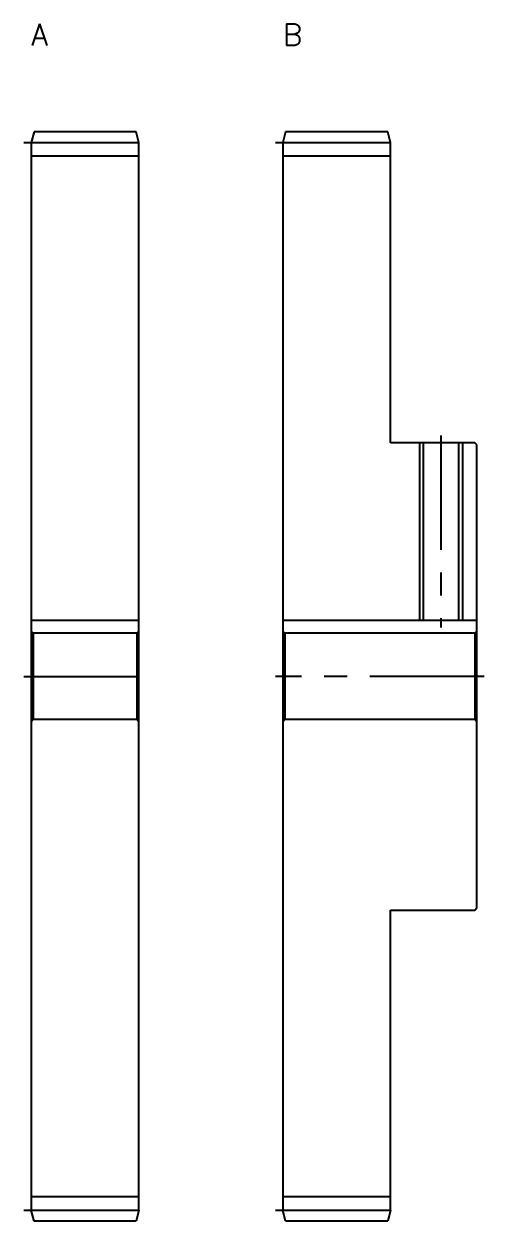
# Model space of a CAD drawing. Extents: x -1 to 234, y -13 to 176.
# Drawn here: x 170.5 to 234.5, y 10 to 176.5 of the extents above; entities that cross this region are included whole.
import ezdxf

# ---------------------------------------------------------------- set-up
doc = ezdxf.new("R2010")
doc.units = 0
doc.header["$LTSCALE"] = 0.5
doc.linetypes.add('CENTER', pattern=[50.8, 31.75, -6.35, 6.35, -6.35])
for name, color, linetype in [('MSM_CENTER', 1, 'CENTER'), ('MSM_CONTINUOUS', 7, 'CONTINUOUS'), ('MSM_NARROW', 5, 'CONTINUOUS'), ('MSM_PART_NUMBER', 7, 'CONTINUOUS')]:
    doc.layers.add(name, color=color, linetype=linetype)
doc.styles.get("Standard").update_dxf_attribs({"font": 'txt.shx', "height": 1, "bigfont": 'bigfont.shx'})

# ---------------------------------------------------------------- blocks, each defined once
blk = doc.blocks.new('*U5')
at = {"layer": 'MSM_PART_NUMBER'}
blk.add_text('B', height=3, dxfattribs=at).set_placement((206.5, 173.5))
blk = doc.blocks.new('*U6')
at = {"layer": 'MSM_PART_NUMBER'}
blk.add_text('A', height=3, dxfattribs=at).set_placement((171.5, 173.5))

msp = doc.modelspace()

# ---------------------------------------------------------------- linework, layer by layer
at = {"layer": 'MSM_CENTER'}
for p, q in [((170.5, 160), (187.5, 160)), ((205.5, 160), (222.5, 160)), ((228.5, 119.25), (228.5, 92.55)), ((170.5, 85.75), (187.5, 85.75)), ((234.5, 85.75), (205.5, 85.75)), ((170.5, 11.5), (187.5, 11.5)), ((205.5, 11.5), (222.5, 11.5))]:
    msp.add_line(p, q, dxfattribs=at)
at = {"layer": 'MSM_CONTINUOUS'}
for p, q in [((171.9, 161.5), (171.5, 160)), ((171.5, 160), (171.5, 11.5)), ((186.1, 161.5), (171.9, 161.5)), ((186.5, 160), (186.1, 161.5)), ((186.5, 11.5), (186.5, 160)), ((206.9, 161.5), (206.5, 160)), ((206.5, 160), (206.5, 11.5)), ((221.1, 161.5), (206.9, 161.5)), ((221.5, 160), (221.1, 161.5)), ((221.5, 118.25), (221.5, 160)), ((186.5, 158.12), (171.5, 158.12)), ((221.5, 158.12), (206.5, 158.12)), ((233.2, 118.25), (221.5, 118.25)), ((226.04, 118.25), (226.04, 93.55)), ((230.96, 118.25), (230.96, 93.55)), ((233.5, 117.95), (233.2, 118.25)), ((233.5, 53.55), (233.5, 117.95)), ((186.5, 93.55), (171.5, 93.55)), ((233.5, 93.55), (206.5, 93.55)), ((171.8, 91.75), (171.5, 92.05)), ((186.2, 91.75), (171.8, 91.75)), ((171.8, 91.75), (171.8, 79.75)), ((186.5, 92.05), (186.2, 91.75)), ((186.2, 91.75), (186.2, 79.75)), ((206.8, 91.75), (206.5, 92.05)), ((233.2, 91.75), (206.8, 91.75)), ((206.8, 91.75), (206.8, 79.75)), ((233.5, 92.05), (233.2, 91.75)), ((233.2, 91.75), (233.2, 79.75)), ((171.8, 79.75), (171.5, 79.45)), ((186.2, 79.75), (171.8, 79.75)), ((186.5, 79.45), (186.2, 79.75)), ((206.8, 79.75), (206.5, 79.45)), ((233.2, 79.75), (206.8, 79.75)), ((233.5, 79.45), (233.2, 79.75)), ((233.2, 53.25), (233.5, 53.55)), ((221.5, 11.5), (221.5, 53.25)), ((221.5, 53.25), (233.2, 53.25)), ((186.5, 13.38), (171.5, 13.38)), ((221.5, 13.38), (206.5, 13.38)), ((171.9, 10), (171.5, 11.5)), ((186.1, 10), (171.9, 10)), ((186.5, 11.5), (186.1, 10)), ((206.9, 10), (206.5, 11.5)), ((221.1, 10), (206.9, 10)), ((221.5, 11.5), (221.1, 10))]:
    msp.add_line(p, q, dxfattribs=at)
at = {"layer": 'MSM_NARROW'}
for p, q in [((225.5, 118.25), (225.5, 93.55)), ((231.5, 118.25), (231.5, 93.55))]:
    msp.add_line(p, q, dxfattribs=at)

# ---------------------------------------------------------------- block references
at = {"layer": 'MSM_CONTINUOUS'}
for name in ['*U6', '*U5']:
    msp.add_blockref(name, (0, 0), dxfattribs=at)

doc.saveas('drawing.dxf')
